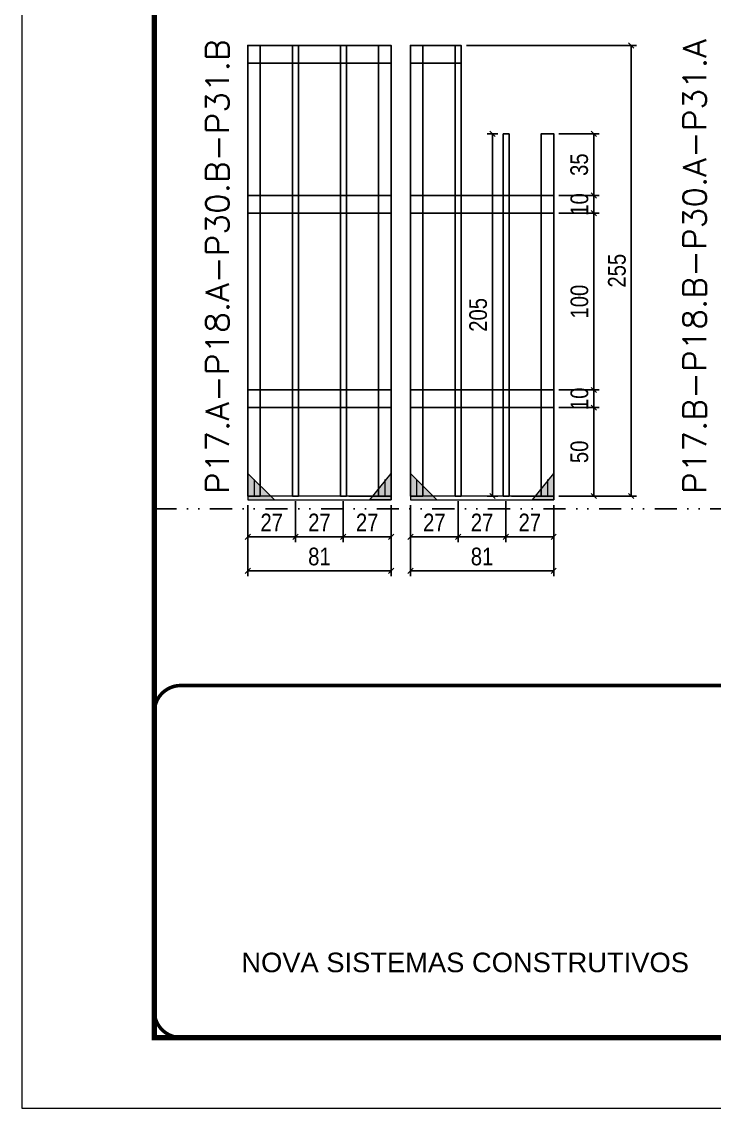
# Model space of a CAD drawing. Extents: x 14400 to 20667, y -21631 to 6985.
# Drawn here: x 16012 to 16404, y 2489 to 3104 of the extents above; entities that cross this region are included whole.
import ezdxf

# ---------------------------------------------------------------- set-up
doc = ezdxf.new("R2010")
doc.units = 0
for name, pattern in [('CONTINUO', [0]), ('DASHED', [0.75, 0.5, -0.25]), ('DIVIDE2', [0.625, 0.25, -0.125, 0, -0.125, 0, -0.125]), ('HIDDEN', [0.375, 0.25, -0.125])]:
    doc.linetypes.add(name, pattern=pattern)
for name, color, linetype in [('COTA', 241, 'Continuous'), ('Nível', 160, 'Continuous'), ('SARR_2.2x10', 60, 'Continuous'), ('SARR_3.5x7', 81, 'Continuous'), ('SARR_7x7', 40, 'Continuous')]:
    doc.layers.add(name, color=color, linetype=linetype)
for name, color, linetype, lineweight in [('Folhas', 255, 'Continuous', 9), ('Madeira', 126, 'Continuous', 18), ('Sarr 2.2x7', 40, 'Continuous', 9), ('SARRAFO DE PRESSAO', 251, 'DASHED', 9), ('Texto Seção', 7, 'Continuous', 15)]:
    doc.layers.add(name, color=color, linetype=linetype, lineweight=lineweight)
doc.styles.add('ARIAL', font='arial.ttf')
doc.styles.add('COTA TECNICA', font='techl___.ttf', dxfattribs={"height": 10})
doc.styles.add('REGUA-120', font='ROMANS.shx', dxfattribs={"height": 15})
doc.dimstyles.new('PAINEL', dxfattribs={"dimtxt": 10, "dimasz": 3, "dimexe": 3, "dimexo": 3, "dimgap": 3, "dimtad": 1, "dimdec": 1, "dimzin": 12, "dimdsep": 46, "dimtxsty": 'COTA TECNICA', "dimblk1": 'OBLIQUE', "dimblk2": 'OBLIQUE', "dimsah": 1, "dimcen": 0.9, "dimclrd": 4, "dimclre": 4, "dimclrt": 240, "dimadec": 1, "dimazin": 3, "dimtfac": 1, "dimtdec": 1, "dimtmove": 0, "dimatfit": 3, "dimfxl": 1, "dimtolj": 1, "dimtzin": 12, "dimarcsym": 0})

# ---------------------------------------------------------------- blocks, each defined once
blk = doc.blocks.new('9999999999')
at = {"color": 30, "linetype": 'CONTINUO', "const_width": 2}
blk.add_lwpolyline([(99583.98, 34230.21), (99583.98, 34414.45, 0.414214), (99568.98, 34429.45), (98228.98, 34429.45, 0.414214), (98213.98, 34414.45), (98213.98, 34245.21, 0.414214), (98228.98, 34230.21), (99583.98, 34230.21)], format="xyb", dxfattribs=at)
at = {"layer": 'Folhas'}
blk.add_lwpolyline([(98138.98, 34190.21), (99623.98, 34190.21), (99623.98, 35240.21), (98138.98, 35240.21)], close=True, dxfattribs=at)
at = {"layer": 'Folhas', "color": 30, "const_width": 3}
blk.add_lwpolyline([(98213.98, 34230.21), (99583.98, 34230.21), (99583.98, 35200.21), (98213.98, 35200.21)], close=True, dxfattribs=at)
at = {"color": 7, "linetype": 'Continuous', "ltscale": 5, "style": 'ARIAL'}
blk.add_text('NOVA SISTEMAS CONSTRUTIVOS', height=11.0592, dxfattribs=at).set_placement((98263.19, 34267.21))
blk = doc.blocks.new('_Oblique')
at = {"color": 0, "linetype": 'ByBlock', "lineweight": -2}
blk.add_line((-0.5, -0.5), (0.5, 0.5), dxfattribs=at)
blk = doc.blocks.new('*D1025')
at = {"layer": 'COTA', "color": 4, "lineweight": -2, "transparency": 16777216}
for p, q in [((16231.86, 2830.29), (16231.86, 2809.46)), ((16258.86, 2832.49), (16258.86, 2809.46)), ((16231.86, 2812.46), (16258.86, 2812.46))]:
    blk.add_line(p, q, dxfattribs=at)
at = {"layer": 'Defpoints', "color": 0, "transparency": 16777216}
for p in [(16258.86, 2835.49), (16231.86, 2833.29), (16258.86, 2812.46)]:
    blk.add_point(p, dxfattribs=at)
at = {"layer": 'COTA', "color": 4, "lineweight": -2, "transparency": 16777216, "xscale": 3, "yscale": 3, "zscale": 3, "rotation": 180}
blk.add_blockref('_Oblique', (16231.86, 2812.46), dxfattribs=at)
at = {"layer": 'COTA', "color": 4, "lineweight": -2, "transparency": 16777216, "xscale": 3, "yscale": 3, "zscale": 3}
blk.add_blockref('_Oblique', (16258.86, 2812.46), dxfattribs=at)
at = {"layer": 'COTA', "color": 240, "transparency": 16777216, "insert": (16245.36, 2820.54), "char_height": 10, "attachment_point": 5, "style": 'COTA TECNICA'}
blk.add_mtext('\\A1;27', dxfattribs=at)
blk = doc.blocks.new('*D1026')
at = {"layer": 'COTA', "color": 4, "lineweight": -2, "transparency": 16777216}
for p, q in [((16258.86, 2832.49), (16258.86, 2809.46)), ((16285.86, 2832.49), (16285.86, 2809.46)), ((16258.86, 2812.46), (16285.86, 2812.46))]:
    blk.add_line(p, q, dxfattribs=at)
at = {"layer": 'Defpoints', "color": 0, "transparency": 16777216}
for p in [(16258.86, 2835.49), (16285.86, 2835.49), (16285.86, 2812.46)]:
    blk.add_point(p, dxfattribs=at)
at = {"layer": 'COTA', "color": 4, "lineweight": -2, "transparency": 16777216, "xscale": 3, "yscale": 3, "zscale": 3, "rotation": 180}
blk.add_blockref('_Oblique', (16258.86, 2812.46), dxfattribs=at)
at = {"layer": 'COTA', "color": 4, "lineweight": -2, "transparency": 16777216, "xscale": 3, "yscale": 3, "zscale": 3}
blk.add_blockref('_Oblique', (16285.86, 2812.46), dxfattribs=at)
at = {"layer": 'COTA', "color": 240, "transparency": 16777216, "insert": (16272.36, 2820.54), "char_height": 10, "attachment_point": 5, "style": 'COTA TECNICA'}
blk.add_mtext('\\A1;27', dxfattribs=at)
blk = doc.blocks.new('*D1027')
at = {"layer": 'COTA', "color": 4, "lineweight": -2, "transparency": 16777216}
for p, q in [((16285.86, 2832.49), (16285.86, 2809.46)), ((16312.86, 2830.29), (16312.86, 2809.46)), ((16285.86, 2812.46), (16312.86, 2812.46))]:
    blk.add_line(p, q, dxfattribs=at)
at = {"layer": 'Defpoints', "color": 0, "transparency": 16777216}
for p in [(16285.86, 2835.49), (16312.86, 2833.29), (16312.86, 2812.46)]:
    blk.add_point(p, dxfattribs=at)
at = {"layer": 'COTA', "color": 4, "lineweight": -2, "transparency": 16777216, "xscale": 3, "yscale": 3, "zscale": 3, "rotation": 180}
blk.add_blockref('_Oblique', (16285.86, 2812.46), dxfattribs=at)
at = {"layer": 'COTA', "color": 4, "lineweight": -2, "transparency": 16777216, "xscale": 3, "yscale": 3, "zscale": 3}
blk.add_blockref('_Oblique', (16312.86, 2812.46), dxfattribs=at)
at = {"layer": 'COTA', "color": 240, "transparency": 16777216, "insert": (16299.36, 2820.54), "char_height": 10, "attachment_point": 5, "style": 'COTA TECNICA'}
blk.add_mtext('\\A1;27', dxfattribs=at)
blk = doc.blocks.new('*D1028')
at = {"layer": 'COTA', "color": 4, "lineweight": -2, "transparency": 16777216}
for p, q in [((16231.86, 2830.29), (16231.86, 2790.11)), ((16312.86, 2830.28), (16312.86, 2790.11)), ((16231.86, 2793.11), (16312.86, 2793.11))]:
    blk.add_line(p, q, dxfattribs=at)
at = {"layer": 'Defpoints', "color": 0, "transparency": 16777216}
for p in [(16231.86, 2833.29), (16312.86, 2833.28), (16312.86, 2793.11)]:
    blk.add_point(p, dxfattribs=at)
at = {"layer": 'COTA', "color": 4, "lineweight": -2, "transparency": 16777216, "xscale": 3, "yscale": 3, "zscale": 3, "rotation": 180}
blk.add_blockref('_Oblique', (16231.86, 2793.11), dxfattribs=at)
at = {"layer": 'COTA', "color": 4, "lineweight": -2, "transparency": 16777216, "xscale": 3, "yscale": 3, "zscale": 3}
blk.add_blockref('_Oblique', (16312.86, 2793.11), dxfattribs=at)
at = {"layer": 'COTA', "color": 240, "transparency": 16777216, "insert": (16272.36, 2801.2), "char_height": 10, "attachment_point": 5, "style": 'COTA TECNICA'}
blk.add_mtext('\\A1;81', dxfattribs=at)
blk = doc.blocks.new('*D1029')
at = {"layer": 'COTA', "color": 4, "lineweight": -2, "transparency": 16777216}
for p, q in [((16315.86, 2885.49), (16338.56, 2885.49)), ((16335.56, 2835.49), (16335.56, 2885.49)), ((16315.86, 2835.49), (16338.56, 2835.49))]:
    blk.add_line(p, q, dxfattribs=at)
at = {"layer": 'Defpoints', "color": 0, "transparency": 16777216}
for p in [(16312.86, 2885.49), (16335.56, 2885.49), (16312.86, 2835.49)]:
    blk.add_point(p, dxfattribs=at)
at = {"layer": 'COTA', "color": 4, "lineweight": -2, "transparency": 16777216, "xscale": 3, "yscale": 3, "zscale": 3}
for p, rotation in [((16335.56, 2885.49), 90), ((16335.56, 2835.49), 270)]:
    blk.add_blockref('_Oblique', p, dxfattribs=dict(at, rotation=rotation))
at = {"layer": 'COTA', "color": 240, "transparency": 16777216, "insert": (16327.45, 2860.49), "char_height": 10, "attachment_point": 5, "rotation": 90, "style": 'COTA TECNICA'}
blk.add_mtext('\\A1;50', dxfattribs=at)
blk = doc.blocks.new('*D1030')
at = {"layer": 'COTA', "color": 4, "lineweight": -2, "transparency": 16777216}
for p, q in [((16315.86, 2895.49), (16338.56, 2895.49)), ((16335.56, 2885.49), (16335.56, 2895.49)), ((16315.86, 2885.49), (16338.56, 2885.49))]:
    blk.add_line(p, q, dxfattribs=at)
at = {"layer": 'Defpoints', "color": 0, "transparency": 16777216}
for p in [(16312.86, 2895.49), (16335.56, 2895.49), (16312.86, 2885.49)]:
    blk.add_point(p, dxfattribs=at)
at = {"layer": 'COTA', "color": 4, "lineweight": -2, "transparency": 16777216, "xscale": 3, "yscale": 3, "zscale": 3}
for p, rotation in [((16335.56, 2895.49), 90), ((16335.56, 2885.49), 270)]:
    blk.add_blockref('_Oblique', p, dxfattribs=dict(at, rotation=rotation))
at = {"layer": 'COTA', "color": 240, "transparency": 16777216, "insert": (16327.46, 2890.49), "char_height": 10, "attachment_point": 5, "rotation": 90, "style": 'COTA TECNICA'}
blk.add_mtext('\\A1;10', dxfattribs=at)
blk = doc.blocks.new('*D1031')
at = {"layer": 'COTA', "color": 4, "lineweight": -2, "transparency": 16777216}
for p, q in [((16315.86, 2995.49), (16338.56, 2995.49)), ((16335.56, 2895.49), (16335.56, 2995.49)), ((16315.86, 2895.49), (16338.56, 2895.49))]:
    blk.add_line(p, q, dxfattribs=at)
at = {"layer": 'Defpoints', "color": 0, "transparency": 16777216}
for p in [(16312.86, 2995.49), (16335.56, 2995.49), (16312.86, 2895.49)]:
    blk.add_point(p, dxfattribs=at)
at = {"layer": 'COTA', "color": 4, "lineweight": -2, "transparency": 16777216, "xscale": 3, "yscale": 3, "zscale": 3}
for p, rotation in [((16335.56, 2995.49), 90), ((16335.56, 2895.49), 270)]:
    blk.add_blockref('_Oblique', p, dxfattribs=dict(at, rotation=rotation))
at = {"layer": 'COTA', "color": 240, "transparency": 16777216, "insert": (16327.46, 2945.49), "char_height": 10, "attachment_point": 5, "rotation": 90, "style": 'COTA TECNICA'}
blk.add_mtext('\\A1;100', dxfattribs=at)
blk = doc.blocks.new('*D1032')
at = {"layer": 'COTA', "color": 4, "lineweight": -2, "transparency": 16777216}
for p, q in [((16315.86, 3005.49), (16338.56, 3005.49)), ((16335.56, 2995.49), (16335.56, 3005.49)), ((16315.86, 2995.49), (16338.56, 2995.49))]:
    blk.add_line(p, q, dxfattribs=at)
at = {"layer": 'Defpoints', "color": 0, "transparency": 16777216}
for p in [(16312.86, 3005.49), (16335.56, 3005.49), (16312.86, 2995.49)]:
    blk.add_point(p, dxfattribs=at)
at = {"layer": 'COTA', "color": 4, "lineweight": -2, "transparency": 16777216, "xscale": 3, "yscale": 3, "zscale": 3}
for p, rotation in [((16335.56, 3005.49), 90), ((16335.56, 2995.49), 270)]:
    blk.add_blockref('_Oblique', p, dxfattribs=dict(at, rotation=rotation))
at = {"layer": 'COTA', "color": 240, "transparency": 16777216, "insert": (16327.46, 3000.49), "char_height": 10, "attachment_point": 5, "rotation": 90, "style": 'COTA TECNICA'}
blk.add_mtext('\\A1;10', dxfattribs=at)
blk = doc.blocks.new('*D1033')
at = {"layer": 'COTA', "color": 4, "lineweight": -2, "transparency": 16777216}
for p, q in [((16139.86, 2830.29), (16139.86, 2809.46)), ((16166.86, 2832.49), (16166.86, 2809.46)), ((16139.86, 2812.46), (16166.86, 2812.46))]:
    blk.add_line(p, q, dxfattribs=at)
at = {"layer": 'Defpoints', "color": 0, "transparency": 16777216}
for p in [(16166.86, 2835.49), (16139.86, 2833.29), (16166.86, 2812.46)]:
    blk.add_point(p, dxfattribs=at)
at = {"layer": 'COTA', "color": 4, "lineweight": -2, "transparency": 16777216, "xscale": 3, "yscale": 3, "zscale": 3, "rotation": 180}
blk.add_blockref('_Oblique', (16139.86, 2812.46), dxfattribs=at)
at = {"layer": 'COTA', "color": 4, "lineweight": -2, "transparency": 16777216, "xscale": 3, "yscale": 3, "zscale": 3}
blk.add_blockref('_Oblique', (16166.86, 2812.46), dxfattribs=at)
at = {"layer": 'COTA', "color": 240, "transparency": 16777216, "insert": (16153.36, 2820.54), "char_height": 10, "attachment_point": 5, "style": 'COTA TECNICA'}
blk.add_mtext('\\A1;27', dxfattribs=at)
blk = doc.blocks.new('*D1034')
at = {"layer": 'COTA', "color": 4, "lineweight": -2, "transparency": 16777216}
for p, q in [((16166.86, 2832.49), (16166.86, 2809.46)), ((16193.86, 2832.49), (16193.86, 2809.46)), ((16166.86, 2812.46), (16193.86, 2812.46))]:
    blk.add_line(p, q, dxfattribs=at)
at = {"layer": 'Defpoints', "color": 0, "transparency": 16777216}
for p in [(16166.86, 2835.49), (16193.86, 2835.49), (16193.86, 2812.46)]:
    blk.add_point(p, dxfattribs=at)
at = {"layer": 'COTA', "color": 4, "lineweight": -2, "transparency": 16777216, "xscale": 3, "yscale": 3, "zscale": 3, "rotation": 180}
blk.add_blockref('_Oblique', (16166.86, 2812.46), dxfattribs=at)
at = {"layer": 'COTA', "color": 4, "lineweight": -2, "transparency": 16777216, "xscale": 3, "yscale": 3, "zscale": 3}
blk.add_blockref('_Oblique', (16193.86, 2812.46), dxfattribs=at)
at = {"layer": 'COTA', "color": 240, "transparency": 16777216, "insert": (16180.36, 2820.54), "char_height": 10, "attachment_point": 5, "style": 'COTA TECNICA'}
blk.add_mtext('\\A1;27', dxfattribs=at)
blk = doc.blocks.new('*D1035')
at = {"layer": 'COTA', "color": 4, "lineweight": -2, "transparency": 16777216}
for p, q in [((16193.86, 2832.49), (16193.86, 2809.46)), ((16220.86, 2830.29), (16220.86, 2809.46)), ((16193.86, 2812.46), (16220.86, 2812.46))]:
    blk.add_line(p, q, dxfattribs=at)
at = {"layer": 'Defpoints', "color": 0, "transparency": 16777216}
for p in [(16193.86, 2835.49), (16220.86, 2833.29), (16220.86, 2812.46)]:
    blk.add_point(p, dxfattribs=at)
at = {"layer": 'COTA', "color": 4, "lineweight": -2, "transparency": 16777216, "xscale": 3, "yscale": 3, "zscale": 3, "rotation": 180}
blk.add_blockref('_Oblique', (16193.86, 2812.46), dxfattribs=at)
at = {"layer": 'COTA', "color": 4, "lineweight": -2, "transparency": 16777216, "xscale": 3, "yscale": 3, "zscale": 3}
blk.add_blockref('_Oblique', (16220.86, 2812.46), dxfattribs=at)
at = {"layer": 'COTA', "color": 240, "transparency": 16777216, "insert": (16207.36, 2820.54), "char_height": 10, "attachment_point": 5, "style": 'COTA TECNICA'}
blk.add_mtext('\\A1;27', dxfattribs=at)
blk = doc.blocks.new('*D1036')
at = {"layer": 'COTA', "color": 4, "lineweight": -2, "transparency": 16777216}
for p, q in [((16139.86, 2830.29), (16139.86, 2790.11)), ((16220.86, 2830.28), (16220.86, 2790.11)), ((16139.86, 2793.11), (16220.86, 2793.11))]:
    blk.add_line(p, q, dxfattribs=at)
at = {"layer": 'Defpoints', "color": 0, "transparency": 16777216}
for p in [(16139.86, 2833.29), (16220.86, 2833.28), (16220.86, 2793.11)]:
    blk.add_point(p, dxfattribs=at)
at = {"layer": 'COTA', "color": 4, "lineweight": -2, "transparency": 16777216, "xscale": 3, "yscale": 3, "zscale": 3, "rotation": 180}
blk.add_blockref('_Oblique', (16139.86, 2793.11), dxfattribs=at)
at = {"layer": 'COTA', "color": 4, "lineweight": -2, "transparency": 16777216, "xscale": 3, "yscale": 3, "zscale": 3}
blk.add_blockref('_Oblique', (16220.86, 2793.11), dxfattribs=at)
at = {"layer": 'COTA', "color": 240, "transparency": 16777216, "insert": (16180.36, 2801.2), "char_height": 10, "attachment_point": 5, "style": 'COTA TECNICA'}
blk.add_mtext('\\A1;81', dxfattribs=at)
blk = doc.blocks.new('*D1037')
at = {"layer": 'COTA', "color": 4, "lineweight": -2, "transparency": 16777216}
for p, q in [((16263.61, 3090.52), (16359.78, 3090.52)), ((16356.78, 2835.49), (16356.78, 3090.52)), ((16315.86, 2835.49), (16359.78, 2835.49))]:
    blk.add_line(p, q, dxfattribs=at)
at = {"layer": 'Defpoints', "color": 0, "transparency": 16777216}
for p in [(16260.61, 3090.52), (16356.78, 3090.52), (16312.86, 2835.49)]:
    blk.add_point(p, dxfattribs=at)
at = {"layer": 'COTA', "color": 4, "lineweight": -2, "transparency": 16777216, "xscale": 3, "yscale": 3, "zscale": 3}
for p, rotation in [((16356.78, 3090.52), 90), ((16356.78, 2835.49), 270)]:
    blk.add_blockref('_Oblique', p, dxfattribs=dict(at, rotation=rotation))
at = {"layer": 'COTA', "color": 240, "transparency": 16777216, "insert": (16348.67, 2963), "char_height": 10, "attachment_point": 5, "rotation": 90, "style": 'COTA TECNICA'}
blk.add_mtext('\\A1;255', dxfattribs=at)
blk = doc.blocks.new('*D1038')
at = {"layer": 'COTA', "color": 4, "lineweight": -2, "transparency": 16777216}
for p, q in [((16315.87, 3040.52), (16338.56, 3040.52)), ((16335.56, 3005.49), (16335.56, 3040.52)), ((16315.86, 3005.49), (16338.56, 3005.49))]:
    blk.add_line(p, q, dxfattribs=at)
at = {"layer": 'Defpoints', "color": 0, "transparency": 16777216}
for p in [(16312.87, 3040.52), (16335.56, 3040.52), (16312.86, 3005.49)]:
    blk.add_point(p, dxfattribs=at)
at = {"layer": 'COTA', "color": 4, "lineweight": -2, "transparency": 16777216, "xscale": 3, "yscale": 3, "zscale": 3}
for p, rotation in [((16335.56, 3040.52), 90), ((16335.56, 3005.49), 270)]:
    blk.add_blockref('_Oblique', p, dxfattribs=dict(at, rotation=rotation))
at = {"layer": 'COTA', "color": 240, "transparency": 16777216, "insert": (16327.34, 3023), "char_height": 10, "attachment_point": 5, "rotation": 90, "style": 'COTA TECNICA'}
blk.add_mtext('\\A1;35', dxfattribs=at)
blk = doc.blocks.new('*D1039')
at = {"layer": 'COTA', "color": 4, "lineweight": -2, "transparency": 16777216}
for p, q in [((16281.24, 3040.52), (16275.28, 3040.52)), ((16278.28, 3040.52), (16278.28, 2835.49)), ((16281.24, 2835.49), (16275.28, 2835.49))]:
    blk.add_line(p, q, dxfattribs=at)
at = {"layer": 'Defpoints', "color": 0, "transparency": 16777216}
for p in [(16284.24, 3040.52), (16278.28, 2835.49), (16284.24, 2835.49)]:
    blk.add_point(p, dxfattribs=at)
at = {"layer": 'COTA', "color": 4, "lineweight": -2, "transparency": 16777216, "xscale": 3, "yscale": 3, "zscale": 3}
for p, rotation in [((16278.28, 3040.52), 90), ((16278.28, 2835.49), 270)]:
    blk.add_blockref('_Oblique', p, dxfattribs=dict(at, rotation=rotation))
at = {"layer": 'COTA', "color": 240, "transparency": 16777216, "insert": (16270.17, 2938), "char_height": 10, "attachment_point": 5, "rotation": 90, "style": 'COTA TECNICA'}
blk.add_mtext('\\A1;205', dxfattribs=at)

msp = doc.modelspace()

# ---------------------------------------------------------------- hatches: boundary and pattern name
at = {"layer": 'Madeira'}
h = msp.add_hatch(color=252, dxfattribs=at)
h.dxf.hatch_style = 2
h.paths.add_polyline_path([(16139.86, 2848.29), (16139.86, 2833.29), (16154.86, 2833.29)])
h = msp.add_hatch(color=252, dxfattribs=at)
h.dxf.hatch_style = 2
h.paths.add_polyline_path([(16220.86, 2848.29), (16220.86, 2833.29), (16208.86, 2833.29)])
h = msp.add_hatch(color=252, dxfattribs=at)
h.dxf.hatch_style = 2
h.paths.add_polyline_path([(16231.86, 2848.29), (16231.86, 2833.29), (16246.86, 2833.29)])
h = msp.add_hatch(color=252, dxfattribs=at)
h.dxf.hatch_style = 2
h.paths.add_polyline_path([(16312.86, 2848.29), (16312.86, 2833.29), (16300.86, 2833.29)])

# ---------------------------------------------------------------- linework, layer by layer
at = {"layer": 'Madeira', "color": 250, "linetype": 'HIDDEN'}
for p, q in [((16143.36, 2844.79), (16143.36, 2835.49)), ((16217.36, 2844.79), (16217.36, 2835.49)), ((16235.36, 2844.79), (16235.36, 2835.49)), ((16309.36, 2844.79), (16309.36, 2835.49)), ((16149.7, 2835.49), (16139.86, 2835.49)), ((16149.7, 2835.49), (16139.86, 2835.49)), ((16211.03, 2835.49), (16220.86, 2835.49)), ((16211.03, 2835.49), (16220.86, 2835.49)), ((16241.7, 2835.49), (16231.86, 2835.49)), ((16241.7, 2835.49), (16231.86, 2835.49)), ((16303.03, 2835.49), (16312.86, 2835.49)), ((16303.03, 2835.49), (16312.86, 2835.49))]:
    msp.add_line(p, q, dxfattribs=at)
at = {"layer": 'Madeira', "color": 1, "linetype": 'HIDDEN'}
for p, q in [((16143.36, 2844.79), (16143.36, 2835.49)), ((16146.86, 2841.28), (16146.86, 2835.49)), ((16217.36, 2844.79), (16217.36, 2835.49)), ((16235.36, 2844.79), (16235.36, 2835.49)), ((16238.86, 2841.28), (16238.86, 2835.49)), ((16309.36, 2844.79), (16309.36, 2835.49)), ((16155.66, 2835.49), (16139.86, 2835.49)), ((16197.06, 2835.49), (16220.86, 2835.49)), ((16247.66, 2835.49), (16231.86, 2835.49)), ((16289.06, 2835.49), (16312.86, 2835.49))]:
    msp.add_line(p, q, dxfattribs=at)
at = {"layer": 'Madeira', "color": 250}
for p, q in [((16139.86, 2835.49), (16139.86, 2833.29)), ((16139.86, 2835.49), (16139.86, 2833.29)), ((16139.86, 2835.49), (16139.86, 2833.29)), ((16231.86, 2835.49), (16231.86, 2833.29)), ((16231.86, 2835.49), (16231.86, 2833.29)), ((16231.86, 2835.49), (16231.86, 2833.29))]:
    msp.add_line(p, q, dxfattribs=at)
at = {"layer": 'Madeira', "color": 0}
for points in [[(16139.86, 2848.29), (16139.86, 2833.29), (16154.86, 2833.29), (16139.86, 2848.29)], [(16220.86, 2848.29), (16220.86, 2833.29), (16208.86, 2833.29), (16220.86, 2848.29)], [(16231.86, 2848.29), (16231.86, 2833.29), (16246.86, 2833.29), (16231.86, 2848.29)], [(16312.86, 2848.29), (16312.86, 2833.29), (16300.86, 2833.29), (16312.86, 2848.29)]]:
    msp.add_lwpolyline(points, dxfattribs=at)
at = {"layer": 'Nível', "color": 4, "linetype": 'DIVIDE2', "ltscale": 50}
msp.add_line((16086.97, 2828.29), (17456.97, 2828.29), dxfattribs=at)
at = {"layer": 'Sarr 2.2x7'}
for p, q in [((16139.86, 2835.49), (16139.86, 2833.29)), ((16220.86, 2833.29), (16220.86, 2835.49)), ((16231.86, 2835.49), (16231.86, 2833.29)), ((16312.86, 2833.29), (16312.86, 2835.49))]:
    msp.add_line(p, q, dxfattribs=at)
for points in [[(16220.86, 2835.49), (16139.86, 2835.49), (16139.86, 2833.29), (16220.86, 2833.29)], [(16312.86, 2835.49), (16231.86, 2835.49), (16231.86, 2833.29), (16312.86, 2833.29)]]:
    msp.add_lwpolyline(points, close=True, dxfattribs=at)
at = {"layer": 'SARR_2.2x10'}
for points in [[(16139.87, 3090.52), (16220.86, 3090.52), (16220.86, 3080.52), (16139.87, 3080.52)], [(16231.87, 3090.52), (16260.49, 3090.52), (16260.49, 3080.52), (16231.87, 3080.52)], [(16139.86, 3005.49), (16220.86, 3005.49), (16220.86, 2995.49), (16139.86, 2995.49)], [(16231.86, 3005.49), (16312.86, 3005.49), (16312.86, 2995.49), (16231.86, 2995.49)], [(16139.86, 2895.49), (16220.86, 2895.49), (16220.86, 2885.49), (16139.86, 2885.49)], [(16231.86, 2895.49), (16312.86, 2895.49), (16312.86, 2885.49), (16231.86, 2885.49)]]:
    msp.add_lwpolyline(points, close=True, dxfattribs=at)
at = {"layer": 'SARR_3.5x7'}
for p, q in [((16165.11, 2835.49), (16165.11, 3090.52)), ((16165.11, 3090.52), (16166.86, 3090.52)), ((16168.61, 3090.52), (16166.86, 3090.52)), ((16168.61, 2835.49), (16168.61, 3090.52)), ((16192.24, 2835.49), (16192.24, 3090.52)), ((16192.24, 3090.52), (16193.99, 3090.52)), ((16195.74, 3090.52), (16193.99, 3090.52)), ((16195.74, 2835.49), (16195.74, 3090.52)), ((16257.11, 2835.49), (16257.11, 3090.52)), ((16257.11, 3090.52), (16258.86, 3090.52)), ((16260.61, 3090.52), (16258.86, 3090.52)), ((16260.61, 2835.49), (16260.61, 3090.52)), ((16284.24, 2835.49), (16284.24, 3040.52)), ((16284.24, 3040.52), (16285.99, 3040.52)), ((16287.74, 3040.52), (16285.99, 3040.52)), ((16287.74, 2835.49), (16287.74, 3040.52)), ((16165.11, 2835.49), (16166.86, 2835.49)), ((16168.61, 2835.49), (16166.86, 2835.49)), ((16192.24, 2835.49), (16193.99, 2835.49)), ((16195.74, 2835.49), (16193.99, 2835.49)), ((16257.11, 2835.49), (16258.86, 2835.49)), ((16260.61, 2835.49), (16258.86, 2835.49)), ((16284.24, 2835.49), (16285.99, 2835.49)), ((16287.74, 2835.49), (16285.99, 2835.49))]:
    msp.add_line(p, q, dxfattribs=at)
at = {"layer": 'SARR_7x7'}
for points in [[(16139.86, 2835.49), (16146.86, 2835.49), (16146.86, 3090.52), (16139.86, 3090.52)], [(16213.86, 2835.49), (16220.86, 2835.49), (16220.86, 3090.52), (16213.86, 3090.52)], [(16231.86, 2835.49), (16238.86, 2835.49), (16238.87, 3090.52), (16231.87, 3090.52)], [(16305.86, 2835.49), (16312.86, 2835.49), (16312.87, 3040.52), (16305.87, 3040.52)]]:
    msp.add_lwpolyline(points, close=True, dxfattribs=at)

# ---------------------------------------------------------------- block references
at = {"layer": 'SARRAFO DE PRESSAO', "color": 6, "linetype": 'ByBlock'}
msp.add_blockref('9999999999', (-82127.01, -31701.2), dxfattribs=at)

# ---------------------------------------------------------------- texts
at = {"layer": 'Texto Seção', "style": 'REGUA-120', "width": 1.05}
for s, p in [('P17.B-P18.B-P30.A-P31.A', (16399.11, 2836.58)), ('P17.A-P18.A-P30.B-P31.B', (16129.18, 2836.58))]:
    msp.add_text(s, height=13, rotation=90, dxfattribs=at).set_placement(p)

# ---------------------------------------------------------------- dimensions: what is measured, and where the dimension line sits
at = {"layer": 'COTA'}
for base, p1, p2, picture, middle in [((16356.78, 3090.52), (16312.86, 2835.49), (16260.61, 3090.52), '*D1037', (16348.67, 2963)), ((16335.56, 2995.49), (16312.86, 2895.49), (16312.86, 2995.49), '*D1031', (16327.46, 2945.49)), ((16335.56, 2885.49), (16312.86, 2835.49), (16312.86, 2885.49), '*D1029', (16327.45, 2860.49))]:
    dim = msp.add_linear_dim(base=base, p1=p1, p2=p2, angle=90, dimstyle='PAINEL', override={"dimtmove": 1}, dxfattribs=at)
    dim.commit()
    dim.dimension.update_dxf_attribs({"geometry": picture, "text_midpoint": middle})
for base, p1, p2, picture, middle in [((16278.28, 2835.49), (16284.24, 3040.52), (16284.24, 2835.49), '*D1039', (16270.17, 2938)), ((16335.56, 3040.52), (16312.86, 3005.49), (16312.87, 3040.52), '*D1038', (16327.34, 3023))]:
    dim = msp.add_linear_dim(base=base, p1=p1, p2=p2, angle=90, dimstyle='PAINEL', dxfattribs=at)
    dim.commit()
    dim.dimension.update_dxf_attribs({"geometry": picture, "text_midpoint": middle})
for base, p1, p2, picture, middle in [((16335.56, 3005.49), (16312.86, 2995.49), (16312.86, 3005.49), '*D1032', (16335.56, 3000.49)), ((16335.56, 2895.49), (16312.86, 2885.49), (16312.86, 2895.49), '*D1030', (16335.56, 2890.49))]:
    dim = msp.add_linear_dim(base=base, p1=p1, p2=p2, angle=90, dimstyle='PAINEL', override={"dimtmove": 1}, dxfattribs=at)
    dim.commit()
    dim.dimension.update_dxf_attribs({"geometry": picture, "text_midpoint": middle, "dimtype": 160})
for base, p1, p2, picture, middle in [((16166.86, 2812.46), (16139.86, 2833.29), (16166.86, 2835.49), '*D1033', (16153.36, 2820.54)), ((16193.86, 2812.46), (16166.86, 2835.49), (16193.86, 2835.49), '*D1034', (16180.36, 2820.54)), ((16220.86, 2812.46), (16193.86, 2835.49), (16220.86, 2833.29), '*D1035', (16207.36, 2820.54)), ((16258.86, 2812.46), (16231.86, 2833.29), (16258.86, 2835.49), '*D1025', (16245.36, 2820.54)), ((16285.86, 2812.46), (16258.86, 2835.49), (16285.86, 2835.49), '*D1026', (16272.36, 2820.54)), ((16312.86, 2812.46), (16285.86, 2835.49), (16312.86, 2833.29), '*D1027', (16299.36, 2820.54)), ((16220.86, 2793.11), (16139.86, 2833.29), (16220.86, 2833.28), '*D1036', (16180.36, 2801.2)), ((16312.86, 2793.11), (16231.86, 2833.29), (16312.86, 2833.28), '*D1028', (16272.36, 2801.2))]:
    dim = msp.add_linear_dim(base=base, p1=p1, p2=p2, dimstyle='PAINEL', override={"dimtmove": 1}, dxfattribs=at)
    dim.commit()
    dim.dimension.update_dxf_attribs({"geometry": picture, "text_midpoint": middle})

doc.saveas('drawing.dxf')
